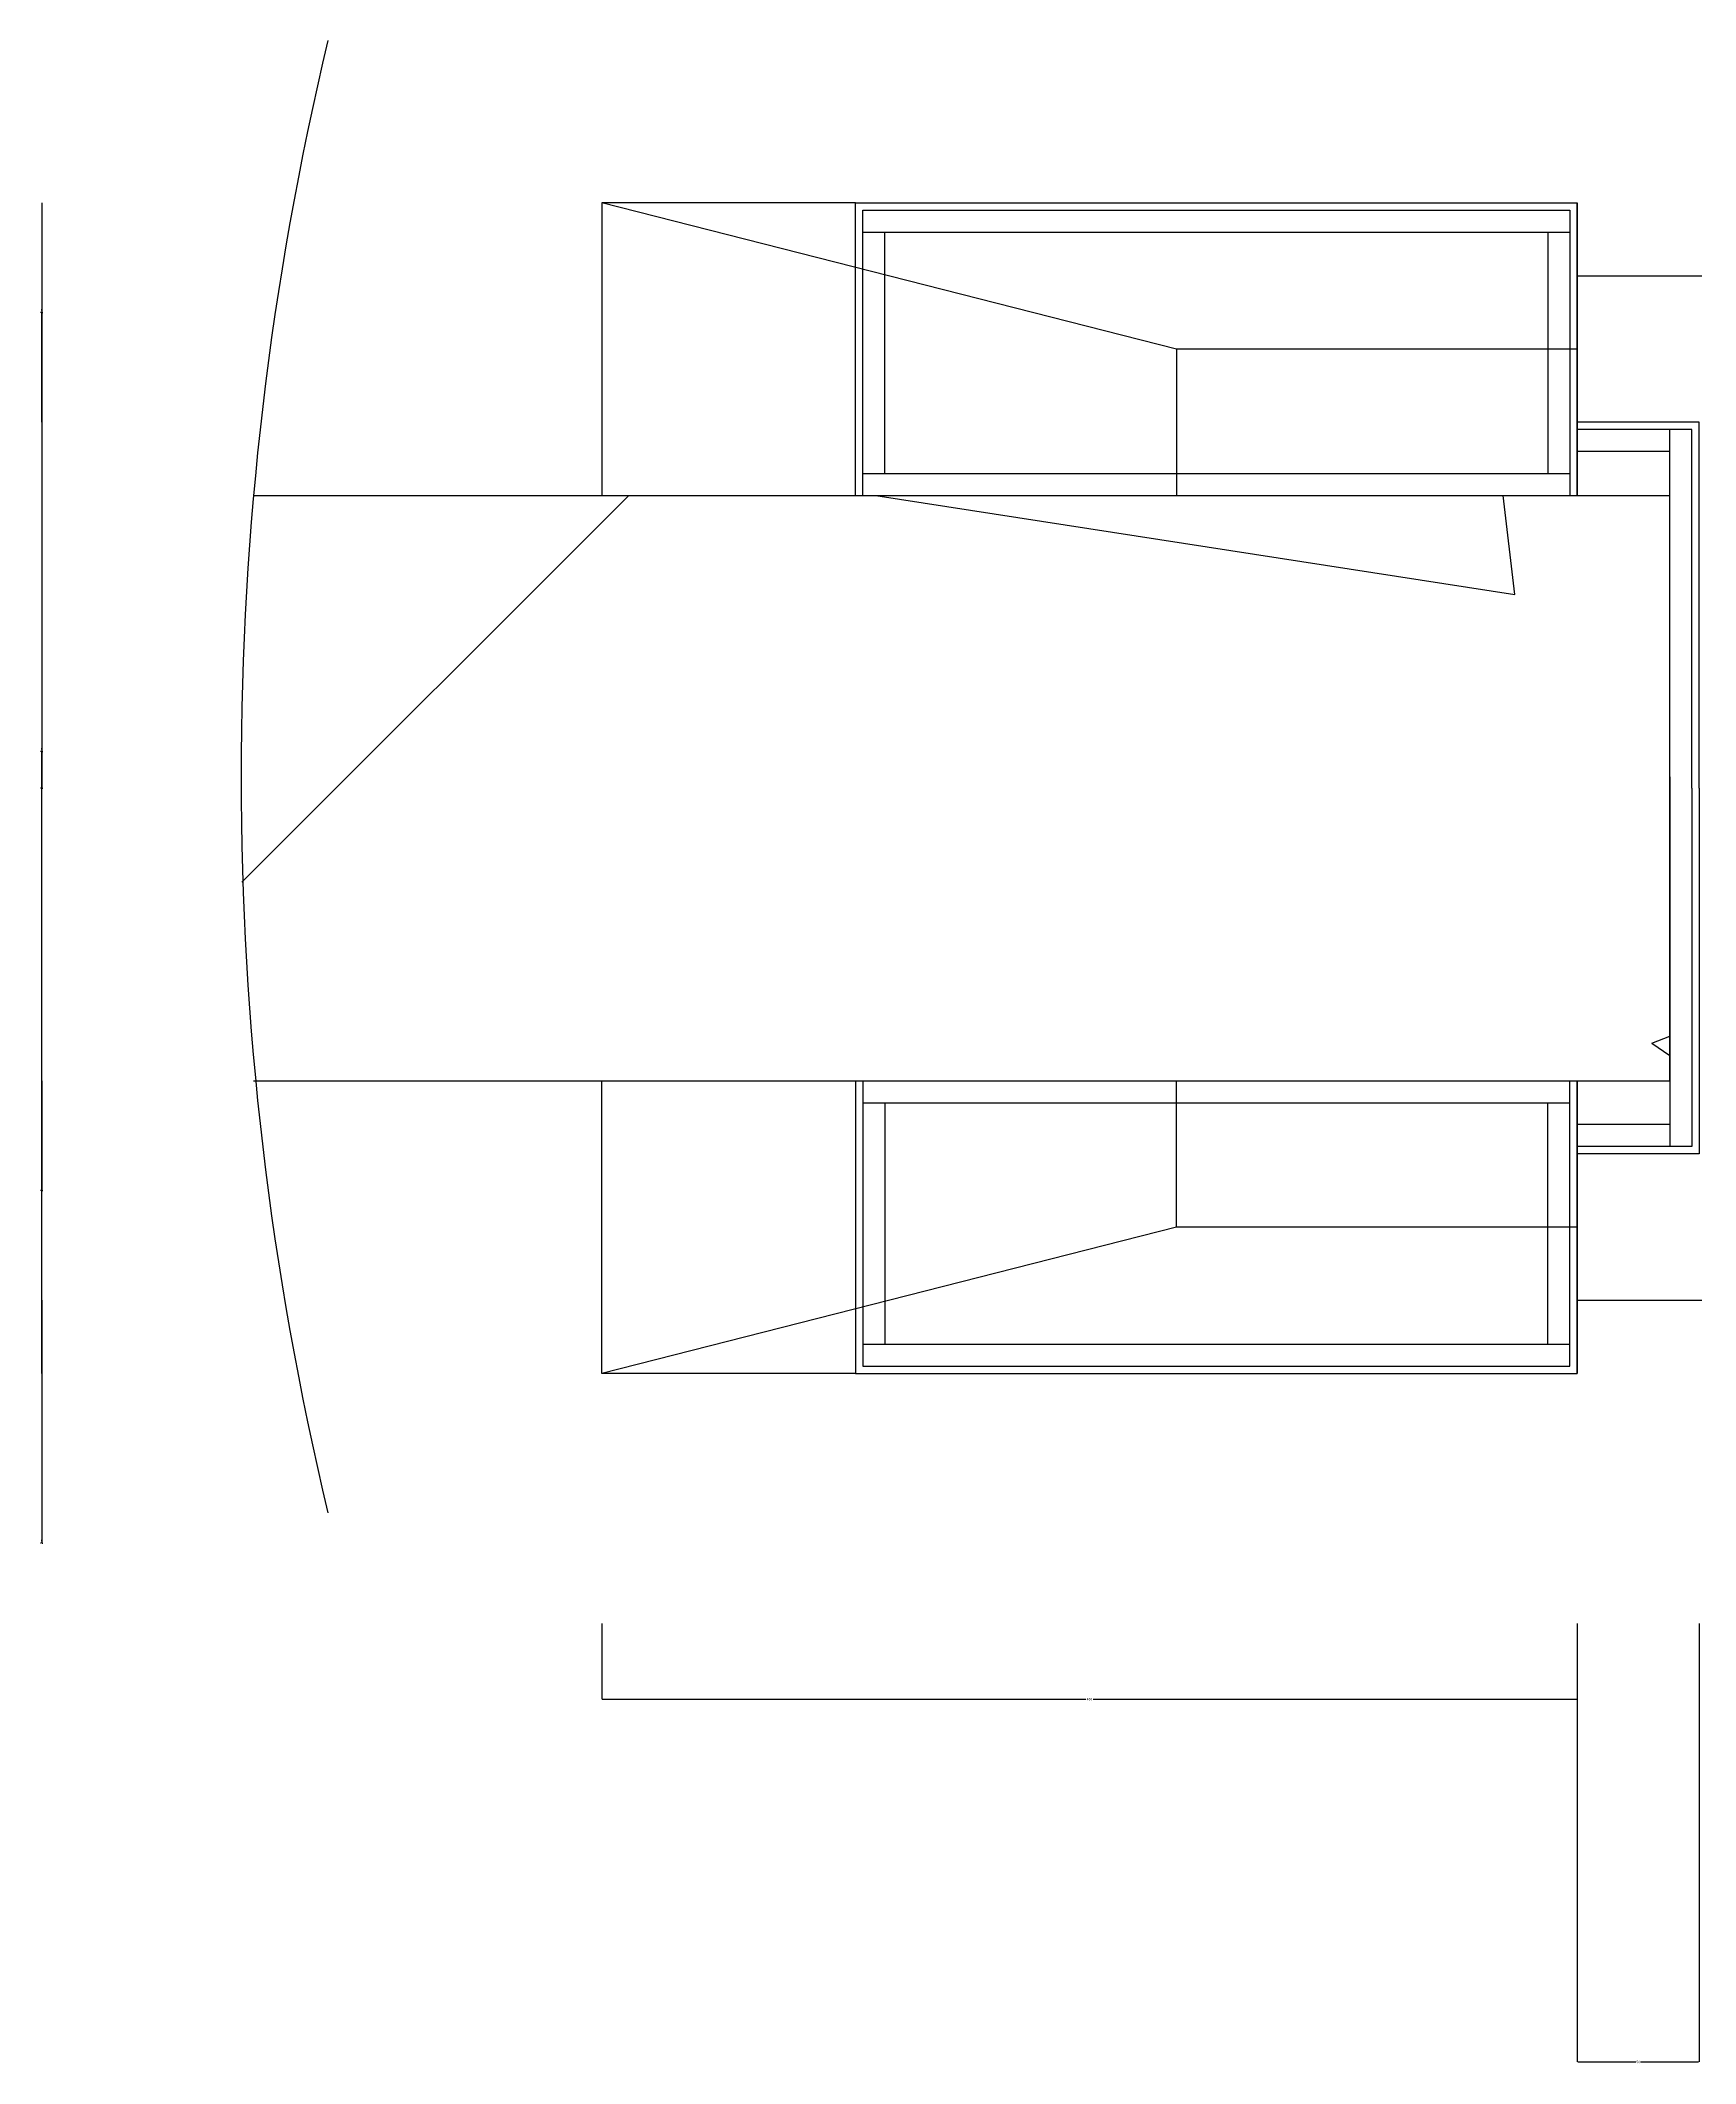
# Model space of a CAD drawing. Header units: metres. Extents: x -150 to 5859, y 346 to 5792.
# Drawn here: x -150 to 529, y 346 to 1176 of the extents above; entities that cross this region are included whole.
import ezdxf

# ---------------------------------------------------------------- set-up
doc = ezdxf.new("R2010")
doc.units = ezdxf.units.M
for name, color, linetype in [('2', 2, 'Continuous'), ('3', 3, 'Continuous'), ('4', 4, 'Continuous'), ('7', 7, 'Continuous'), ('BH', 3, 'Continuous'), ('DIM', 3, 'Continuous')]:
    doc.layers.add(name, color=color, linetype=linetype)
doc.dimstyles.get("Standard").update_dxf_attribs({"dimtxt": 2.5, "dimasz": 2.5, "dimexe": 1.25, "dimexo": 0.625, "dimtad": 1, "dimcen": 2.5, "dimazin": 3, "dimtfac": 1, "dimtmove": 0, "dimatfit": 3})

# ---------------------------------------------------------------- blocks, each defined once
blk = doc.blocks.new('*D6')
for p, q in [((-149.51, 1109.23), (-149.51, 869.23)), ((-149.76, 869.23), (-150.01, 869.23)), ((-149.51, 629.23), (-149.51, 869.23)), ((-149.51, 869.23), (-149.51, 869.23)), ((-149.26, 869.23), (-149.01, 869.23))]:
    blk.add_line(p, q)
at = {"layer": 'Defpoints'}
for p in [(-149.51, 1109.23), (-149.51, 869.23), (-149.51, 629.23)]:
    blk.add_point(p, dxfattribs=at)
at = {"layer": 'DIM', "insert": (-149.51, 870.355), "char_height": 1, "attachment_point": 5}
blk.add_mtext('0', dxfattribs=at)
blk = doc.blocks.new('*D7')
for p, q in [((80.1, 526.66), (80.1, 495.65)), ((480.1, 526.66), (480.1, 495.65)), ((80.35, 495.65), (278.6, 495.65)), ((281.6, 495.65), (479.85, 495.65))]:
    blk.add_line(p, q)
at = {"layer": 'Defpoints'}
for p in [(80.1, 526.66), (480.1, 526.66), (80.1, 495.65)]:
    blk.add_point(p, dxfattribs=at)
at = {"layer": 'DIM', "insert": (280.1, 495.65), "char_height": 1, "attachment_point": 5}
blk.add_mtext('400', dxfattribs=at)
blk = doc.blocks.new('*D8')
for p, q in [((-149.51, 1019.23), (-149.51, 884.23)), ((-149.76, 884.23), (-150.01, 884.23)), ((-149.51, 749.23), (-149.51, 884.23)), ((-149.51, 884.23), (-149.51, 884.23)), ((-149.26, 884.23), (-149.01, 884.23))]:
    blk.add_line(p, q)
at = {"layer": 'Defpoints'}
for p in [(-149.51, 1019.23), (-149.51, 884.23), (-149.51, 749.23)]:
    blk.add_point(p, dxfattribs=at)
at = {"layer": 'DIM', "insert": (-149.51, 885.355), "char_height": 1, "attachment_point": 5}
blk.add_mtext('0', dxfattribs=at)
blk = doc.blocks.new('*D9')
for p, q in [((-149.51, 749.23), (-149.51, 704.23)), ((-149.76, 704.23), (-150.01, 704.23)), ((-149.51, 659.23), (-149.51, 704.23)), ((-149.51, 704.23), (-149.51, 704.23)), ((-149.26, 704.23), (-149.01, 704.23))]:
    blk.add_line(p, q)
at = {"layer": 'Defpoints'}
for p in [(-149.51, 749.23), (-149.51, 704.23), (-149.51, 659.23)]:
    blk.add_point(p, dxfattribs=at)
at = {"layer": 'DIM', "insert": (-149.51, 705.355), "char_height": 1, "attachment_point": 5}
blk.add_mtext('0', dxfattribs=at)
blk = doc.blocks.new('*D10')
for p, q in [((-149.51, 659.23), (-149.51, 559.61)), ((-149.51, 629.23), (-149.51, 559.61)), ((-149.76, 559.61), (-150.01, 559.61)), ((-149.51, 559.61), (-149.51, 559.61)), ((-149.26, 559.61), (-149.01, 559.61))]:
    blk.add_line(p, q)
at = {"layer": 'Defpoints'}
for p in [(-149.51, 659.23), (-149.51, 629.23), (-149.51, 559.61)]:
    blk.add_point(p, dxfattribs=at)
at = {"layer": 'DIM', "insert": (-149.51, 560.735), "char_height": 1, "attachment_point": 5}
blk.add_mtext('0', dxfattribs=at)
blk = doc.blocks.new('*D11')
for p, q in [((-149.51, 1109.23), (-149.51, 1064.23)), ((-149.76, 1064.23), (-150.01, 1064.23)), ((-149.51, 1019.23), (-149.51, 1064.23)), ((-149.51, 1064.23), (-149.51, 1064.23)), ((-149.26, 1064.23), (-149.01, 1064.23))]:
    blk.add_line(p, q)
at = {"layer": 'Defpoints'}
for p in [(-149.51, 1109.23), (-149.51, 1064.23), (-149.51, 1019.23)]:
    blk.add_point(p, dxfattribs=at)
at = {"layer": 'DIM', "insert": (-149.51, 1065.355), "char_height": 1, "attachment_point": 5}
blk.add_mtext('0', dxfattribs=at)
blk = doc.blocks.new('*D12')
for p, q in [((480.1, 526.66), (480.1, 346.9)), ((530.1, 526.66), (530.1, 346.9)), ((480.35, 346.9), (504.1, 346.9)), ((506.1, 346.9), (529.85, 346.9))]:
    blk.add_line(p, q)
at = {"layer": 'Defpoints'}
for p in [(480.1, 526.66), (530.1, 526.66), (480.1, 346.9)]:
    blk.add_point(p, dxfattribs=at)
at = {"layer": 'DIM', "insert": (505.1, 346.9), "char_height": 1, "attachment_point": 5}
blk.add_mtext('50', dxfattribs=at)

msp = doc.modelspace()

# ---------------------------------------------------------------- hatches: boundary and pattern name
at = {"layer": 'BH'}
h = msp.add_hatch(dxfattribs=at)
h.set_pattern_fill('AR-CONC', scale=20)
h.paths.add_polyline_path([(-62.63, 989.23, 0.05), (-61.76, 749.23), (518.1, 749.23), (518.1, 989.23)])
h = msp.add_hatch(dxfattribs=at)
h.set_pattern_fill('ANSI31', scale=200)
h.paths.add_polyline_path([(518.1, 749.23), (518.1, 989.23), (-62.63, 989.23, 0.05), (-61.76, 749.23)])

# ---------------------------------------------------------------- linework, layer by layer
at = {"layer": '2'}
for points in [[(-62.63, 989.23), (518.1, 989.23)], [(-62.63, 749.23), (518.1, 749.23), (518.1, 989.23)]]:
    msp.add_lwpolyline(points, dxfattribs=at)
at = {"layer": '3'}
for p, q in [((518.1, 864.55), (518.1, 1016.23)), ((518.1, 1007.23), (480.1, 1007.23)), ((518.1, 873.91), (518.1, 722.23)), ((196.22, 740.23), (196.22, 641.23)), ((468.1, 641.23), (468.1, 740.23)), ((518.1, 731.23), (480.1, 731.23)), ((187.22, 641.23), (477.1, 641.23))]:
    msp.add_line(p, q, dxfattribs=at)
for points in [[(527.1, 869.23), (527.1, 1016.23), (480.1, 1016.23)], [(527.1, 869.23), (527.1, 722.23), (480.1, 722.23)], [(187.22, 749.23), (187.22, 632.23), (477.1, 632.23), (477.1, 749.23)], [(187.22, 740.23), (477.1, 740.23)]]:
    msp.add_lwpolyline(points, dxfattribs=at)
msp.add_arc((1230.1, 873.91), 1297.87, 166.55, 193.45, dxfattribs=at)
at = {"layer": '4'}
for points in [[(184.22, 989.23), (184.22, 1109.23), (480.1, 1109.23), (480.1, 989.23)], [(530.1, 869.23), (530.1, 1019.23), (480.1, 1019.23)], [(530.1, 869.23), (530.1, 719.23), (480.1, 719.23)], [(184.22, 749.23), (184.22, 629.23), (480.1, 629.23), (480.1, 749.23)]]:
    msp.add_lwpolyline(points, dxfattribs=at)
at = {"layer": '7'}
for p, q in [((184.22, 1109.23), (80.1, 1109.23)), ((80.1, 1109.23), (80.1, 989.23)), ((480.1, 989.23), (480.1, 1109.23)), ((187.22, 1097.23), (477.1, 1097.23)), ((196.22, 998.23), (196.22, 1097.23)), ((468.1, 1097.23), (468.1, 998.23)), ((480.1, 1079.23), (1230.1, 1079.23)), ((80.1, 989.23), (480.1, 989.23)), ((191.84, 989.23), (480.1, 989.23)), ((80.1, 749.23), (480.1, 749.23)), ((80.1, 629.23), (80.1, 749.23)), ((191.84, 749.23), (480.1, 749.23)), ((480.1, 749.23), (480.1, 629.23)), ((480.1, 659.23), (1230.1, 659.23)), ((184.22, 629.23), (80.1, 629.23))]:
    msp.add_line(p, q, dxfattribs=at)
for points in [[(187.22, 989.23), (187.22, 1106.23), (477.1, 1106.23), (477.1, 989.23)], [(187.22, 998.23), (477.1, 998.23)]]:
    msp.add_lwpolyline(points, dxfattribs=at)
at = {"layer": 'BH'}
for p, q in [((315.77, 1049.23), (80.1, 1109.23)), ((315.77, 689.23), (80.1, 629.23))]:
    msp.add_line(p, q, dxfattribs=at)
for points in [[(315.77, 989.23), (480.1, 989.23), (480.1, 1049.23), (315.77, 1049.23)], [(315.77, 749.23), (480.1, 749.23), (480.1, 689.23), (315.77, 689.23)]]:
    msp.add_lwpolyline(points, close=True, dxfattribs=at)

# ---------------------------------------------------------------- dimensions: what is measured, and where the dimension line sits
at = {"layer": 'DIM'}
for base, p1, p2, picture, middle in [((-149.51, 869.23), (-149.51, 1109.23), (-149.51, 629.23), '*D6', (-149.51, 870.355)), ((-149.51, 1064.23), (-149.51, 1109.23), (-149.51, 1019.23), '*D11', (-149.51, 1065.355)), ((-149.51, 884.23), (-149.51, 1019.23), (-149.51, 749.23), '*D8', (-149.51, 885.355)), ((-149.51, 704.23), (-149.51, 749.23), (-149.51, 659.23), '*D9', (-149.51, 705.355)), ((-149.51, 559.61), (-149.51, 659.23), (-149.51, 629.23), '*D10', (-149.51, 560.735)), ((80.1, 495.65), (80.1, 526.66), (480.1, 526.66), '*D7', (280.1, 495.65)), ((480.1, 346.9), (480.1, 526.66), (530.1, 526.66), '*D12', (505.1, 346.9))]:
    dim = msp.add_linear_dim(base=base, p1=p1, p2=p2, dimstyle='Standard', dxfattribs=at)
    dim.commit()
    dim.dimension.update_dxf_attribs({"geometry": picture, "text_midpoint": middle})

doc.saveas('drawing.dxf')
